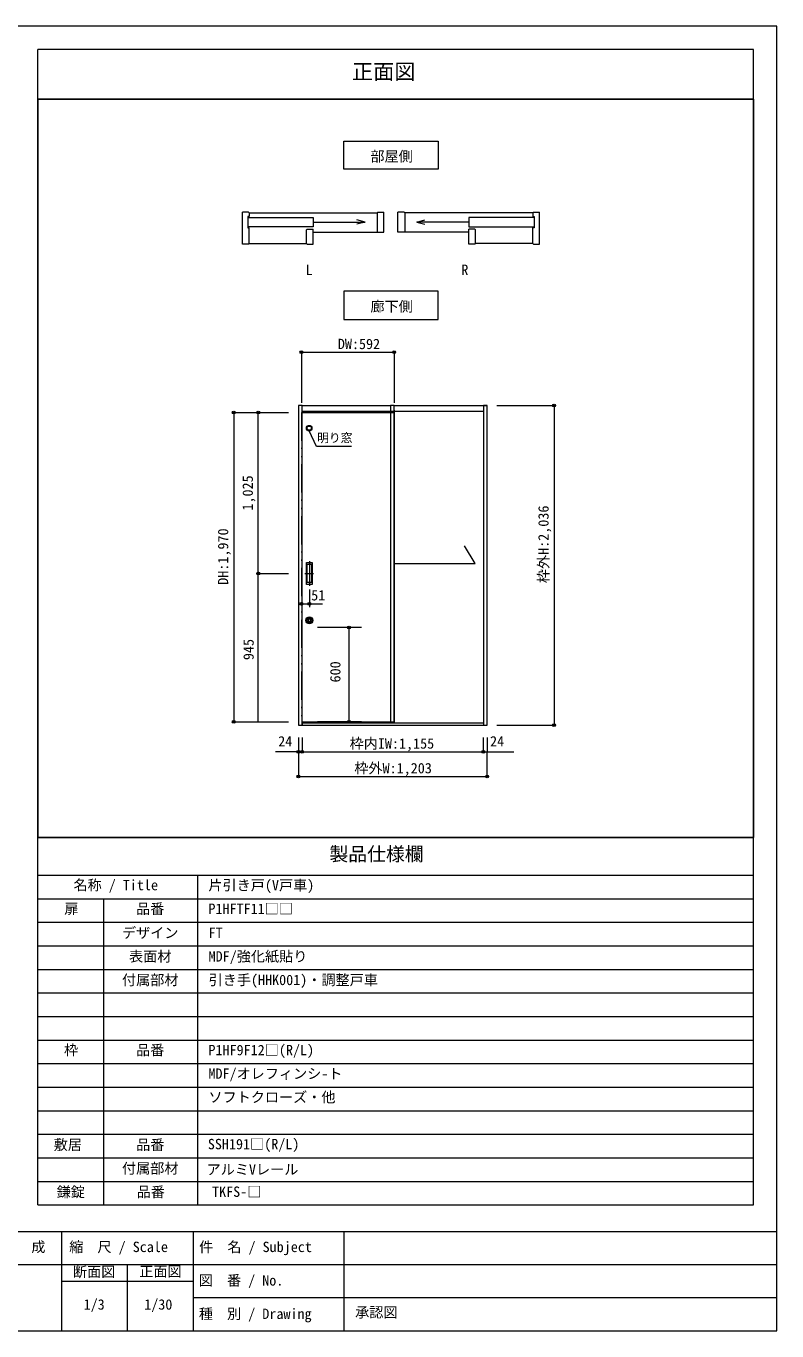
# Model space of a CAD drawing. Units: millimetres on the paper, enlarged 10 times, with parts at other scales. Extents: x -2000 to 2000, y -1385 to 1385.
# Drawn here: x 405 to 2000, y -1385 to 1385 of the extents above; entities that cross this region are included whole.
import ezdxf
from ezdxf.enums import TextEntityAlignment as Align

# ---------------------------------------------------------------- set-up
doc = ezdxf.new("R2010")
doc.units = ezdxf.units.MM
doc.header["$LTSCALE"] = 10
doc.header["$PDMODE"] = 32
doc.header["$PDSIZE"] = 6
doc.linetypes.add('DASHED_DOUBLE_DOTTED', pattern=[11, 6, -1.5, 0.25, -1.5, 0.25, -1.5])
doc.layers.add('1-1_0', color=7, linetype='Continuous', lineweight=18)
doc.layers.add('3-0', color=7, linetype='Continuous', lineweight=20)
doc.styles.add('ＭＳ ゴシック', font='')
doc.styles.get('ＭＳ ゴシック').set_extended_font_data('MS Gothic')

msp = doc.modelspace()

# ---------------------------------------------------------------- linework, layer by layer
at = {"layer": '1-1_0'}
for p, q in [((1950, 1335), (430, 1335)), ((430, -337.5), (430, 1335)), ((1950, -1117.5), (1950, 1335)), ((430, 1230), (1950, 1230)), ((430, -1117.5), (430, -337.5)), ((430, -337.5), (1950, -337.5)), ((430, -417.5), (1950, -417.5)), ((770, -1117.5), (770, -417.5)), ((430, -467.5), (1950, -467.5)), ((570, -1117.5), (570, -467.5)), ((430, -517.5), (1950, -517.5)), ((430, -567.5), (1950, -567.5)), ((430, -617.5), (1950, -617.5)), ((430, -667.5), (1950, -667.5)), ((430, -717.5), (1950, -717.5)), ((430, -767.5), (1950, -767.5)), ((430, -817.5), (1950, -817.5)), ((430, -867.5), (1950, -867.5)), ((430, -917.5), (1950, -917.5)), ((430, -967.5), (1950, -967.5)), ((430, -1017.5), (1950, -1017.5))]:
    msp.add_line(p, q, dxfattribs=at)
at = {"layer": '1-1_0', "lineweight": 20}
for p, q in [((430, -1067.5), (1950, -1067.5)), ((430, -1117.5), (1950, -1117.5)), ((2000, -1175), (-2000, -1175)), ((2000, -1175), (-2000, -1175)), ((480, -1175), (480, -1385)), ((760, -1175), (760, -1385)), ((1080, -1175), (1080, -1385)), ((2000, -1245), (-1190, -1245)), ((2000, -1245), (-1190, -1245)), ((620, -1245), (620, -1385)), ((760, -1280), (480, -1280)), ((2000, -1315), (760, -1315)), ((2000, -1315), (760, -1315)), ((-2000, -1385), (2000, -1385)), ((-2000, -1385), (2000, -1385))]:
    msp.add_line(p, q, dxfattribs=at)
at = {"layer": '1-1_0'}
msp.add_lwpolyline([(2000, -1385), (2000, 1385), (-2000, 1385), (-2000, -1385)], dxfattribs=at)
at = {"layer": '1-1_0', "lineweight": 20}
for points in [[(430, 1230), (1950, 1230), (430, 1230)], [(430, 1230), (430, -337.5), (430, 1230)]]:
    msp.add_lwpolyline(points, dxfattribs=at)
msp.add_lwpolyline([(430, 1230), (1950, 1230), (1950, -337.5), (430, -337.5)], close=True, dxfattribs=at)
at = {"layer": '3-0'}
for p, q in [((877.36, 990.19), (864.46, 990.19)), ((864.46, 921.79), (864.46, 990.19)), ((875.86, 980.59), (875.86, 957.04)), ((878.86, 980.59), (875.86, 980.59)), ((875.86, 978.79), (1014.87, 978.79)), ((878.86, 988.39), (1150.66, 988.39)), ((1014.87, 978.79), (1014.87, 958.99)), ((1125.21, 968.89), (1107.82, 973.55)), ((1150.66, 988.69), (1150.66, 947.59)), ((1165.06, 947.59), (1165.06, 990.19)), ((1195.06, 947.59), (1195.06, 990.19)), ((1209.46, 988.69), (1209.46, 947.59)), ((1481.26, 988.39), (1209.46, 988.39)), ((1234.91, 968.89), (1252.3, 973.55)), ((1484.26, 978.79), (1345.25, 978.79)), ((1345.25, 978.79), (1345.25, 958.99)), ((1481.26, 980.59), (1484.26, 980.59)), ((1482.76, 990.19), (1495.66, 990.19)), ((1484.26, 980.59), (1484.26, 957.04)), ((1495.66, 921.79), (1495.66, 990.19)), ((1014.87, 958.99), (875.86, 958.99)), ((875.86, 957.04), (878.86, 957.04)), ((1014.87, 968.89), (1125.21, 968.89)), ((1014.87, 921.79), (1014.87, 954.19)), ((1014.87, 947.59), (1165.06, 947.59)), ((1125.21, 968.89), (1107.82, 964.23)), ((1345.25, 947.59), (1195.06, 947.59)), ((1234.91, 968.89), (1252.3, 964.23)), ((1345.25, 968.89), (1234.91, 968.89)), ((1345.25, 958.99), (1484.26, 958.99)), ((1345.25, 921.79), (1345.25, 954.19)), ((1484.26, 957.04), (1481.26, 957.04)), ((877.36, 921.79), (864.46, 921.79)), ((878.86, 923.59), (1000.47, 923.59)), ((1481.26, 923.59), (1359.65, 923.59)), ((1482.76, 921.79), (1495.66, 921.79)), ((991.4, 579.59), (983.4, 579.59)), ((991.4, 579.59), (983.4, 579.59)), ((989.74, 564.82), (1187.07, 564.82)), ((991.4, 579.59), (1179.07, 579.59)), ((991.4, 567.59), (1179.07, 567.59)), ((1187.07, 579.59), (1179.07, 579.59)), ((1187.07, -93.85), (1187.07, 579.59)), ((1187.07, 579.59), (1384.4, 579.59)), ((1187.07, 569.92), (1187.07, -93.08)), ((1187.07, 567.59), (1187.07, -94.08)), ((1187.07, 567.59), (1376.4, 567.59)), ((1187.07, 564.82), (1187.07, -94.18)), ((1376.4, 579.59), (1376.4, 571.59)), ((1384.4, 579.59), (1376.4, 579.59)), ((1358.68, 244.09), (1336.12, 281.81)), ((997.49, 223.15), (1015.77, 223.15)), ((1006.74, 249.25), (1006.74, 196.98)), ((1187.07, 244.09), (1358.68, 244.09)), ((989.74, -91.85), (1187.07, -91.85)), ((991.4, -94.18), (991.4, -99.18)), ((991.4, -94.18), (1376.4, -94.18)), ((991.4, -99.18), (1376.4, -99.18)), ((1376.4, -94.18), (1376.4, -99.18))]:
    msp.add_line(p, q, dxfattribs=at)
at = {"layer": '3-0', "color": 4, "lineweight": 9}
for p, q in [((989.74, 692.67), (989.74, 585.51)), ((989.74, 692.67), (1187.07, 692.67)), ((1187.07, 692.67), (1187.07, 585.51)), ((846.02, 564.82), (962.79, 564.82)), ((846.02, 564.82), (846.02, -91.85)), ((898.33, 564.82), (962.79, 564.82)), ((898.33, 223.15), (898.33, 564.82)), ((1405.25, 579.59), (1526.59, 579.59)), ((1526.59, 579.59), (1526.59, -99.18)), ((1021.93, 492.39), (1006.59, 525.66)), ((1096.28, 492.39), (1021.93, 492.39)), ((898.33, 223.15), (962.79, 223.15)), ((898.33, -91.85), (898.33, 223.15)), ((1006.74, 189.25), (1006.74, 151.4)), ((989.74, 158.52), (1034.63, 158.52)), ((1117.74, 108.15), (1024.4, 108.15)), ((1091.07, -91.85), (1091.07, 108.15)), ((846.02, -91.85), (962.79, -91.85)), ((1117.74, -91.85), (1024.4, -91.85)), ((1117.74, -91.85), (1024.4, -91.85)), ((1405.25, -99.18), (1526.59, -99.18)), ((983.4, -124.9), (983.4, -155.57)), ((983.4, -124.9), (983.4, -155.57)), ((991.4, -124.9), (991.4, -155.57)), ((1376.4, -155.57), (1376.4, -124.9)), ((1384.4, -124.9), (1384.4, -155.57)), ((991.4, -155.57), (934.87, -155.57)), ((983.4, -155.57), (983.4, -207.9)), ((991.4, -155.57), (1441.4, -155.57)), ((1376.4, -155.57), (1432.93, -155.57)), ((1384.4, -207.9), (1384.4, -155.57)), ((983.4, -207.9), (1384.4, -207.9))]:
    msp.add_line(p, q, dxfattribs=at)
at = {"layer": '3-0', "linetype": 'DASHED_DOUBLE_DOTTED'}
msp.add_line((989.74, 564.82), (989.74, -91.85), dxfattribs=at)
at = {"layer": '3-0', "color": 3}
for p, q in [((1000.4, 246.49), (1013.07, 246.49)), ((1000.4, 199.82), (1000.4, 246.49)), ((1000.4, 242.49), (1013.07, 242.49)), ((1002.07, 203.82), (1002.07, 242.49)), ((1011.4, 242.49), (1011.4, 203.82)), ((1013.07, 246.49), (1013.07, 199.82)), ((1013.07, 203.82), (1000.4, 203.82)), ((1013.07, 199.82), (1000.4, 199.82))]:
    msp.add_line(p, q, dxfattribs=at)
at = {"layer": '3-0'}
for points in [[(1080.06, 1140.93), (1280.06, 1140.93), (1280.06, 1080.93), (1080.06, 1080.93)], [(1080.06, 762.25), (1280.06, 762.25), (1280.06, 822.25), (1080.06, 822.25)]]:
    msp.add_lwpolyline(points, close=True, dxfattribs=at)
for points in [[(877.36, 990.19), (878.86, 988.69), (878.86, 980.59)], [(1150.66, 988.69), (1152.16, 990.19), (1165.06, 990.19)], [(1209.46, 988.69), (1207.96, 990.19), (1195.06, 990.19)], [(1482.76, 990.19), (1481.26, 988.69), (1481.26, 980.59)], [(877.36, 921.79), (878.86, 923.29), (878.86, 957.04)], [(1000.47, 923.29), (1000.47, 952.69), (1001.97, 954.19), (1014.87, 954.19)], [(1359.65, 923.29), (1359.65, 952.69), (1358.15, 954.19), (1345.25, 954.19)], [(1482.76, 921.79), (1481.26, 923.29), (1481.26, 957.04)], [(1000.47, 923.29), (1001.97, 921.79), (1014.87, 921.79)], [(1359.65, 923.29), (1358.15, 921.79), (1345.25, 921.79)], [(983.4, 579.59), (983.4, -99.18), (991.4, -99.18), (991.4, 579.59)], [(1179.07, 579.59), (1179.07, -94.18), (1187.07, -94.18)], [(1179.07, 567.59), (1187.07, 567.59), (1187.07, -94.08)], [(1376.4, 579.59), (1376.4, -99.18), (1384.4, -99.18), (1384.4, 579.59)]]:
    msp.add_lwpolyline(points, dxfattribs=at)
at = {"layer": '3-0', "color": 3}
for radius in [5.83, 4.5]:
    msp.add_circle((1006.4, 531.49), radius, dxfattribs=at)
at = {"layer": '3-0', "lineweight": 18}
for radius in [7.33, 5.67, 5]:
    msp.add_circle((1006.74, 123.49), radius, dxfattribs=at)
for start, end in [(124.19308, 304.19308), (304.19308, 124.19308)]:
    msp.add_arc((1006.74, 123.49), 2.67, start, end, dxfattribs=at)
at = {"layer": '3-0', "color": 4}
for p in [(989.74, 692.67), (1187.07, 692.67), (1526.59, 579.59), (846.02, 564.82), (898.33, 564.82), (898.33, 223.15), (989.74, 158.52), (1006.74, 158.52), (1091.07, 108.15), (846.02, -91.85), (1091.07, -91.85), (1526.59, -99.18), (983.4, -155.57), (991.4, -155.57), (1376.4, -155.57), (983.4, -207.9), (1384.4, -207.9)]:
    msp.add_point(p, dxfattribs=at)

# ---------------------------------------------------------------- texts
at = {"layer": '1-1_0', "style": 'ＭＳ ゴシック'}
for s, height, p in [('正面図', 32.99, (1097.24, 1261.98)), ('製品仕様欄', 29.33, (1049.4, -396.07)), ('名称 / Title', 21.99, (505.64, -456.06)), ('片引き戸(V戸車)', 21.99, (792.33, -456.36)), ('扉', 21.99, (486.33, -506.36)), ('品番', 21.99, (638.67, -506.36)), ('P1HFTF11□□', 21.99, (792.33, -506.36)), ('デザイン', 21.99, (608.75, -557.5)), ('FT', 21.99, (792.7, -557.5)), ('表面材', 21.99, (623.75, -607.5)), ('MDF/強化紙貼り', 21.99, (792.7, -607.5)), ('付属部材', 21.99, (608.75, -657.5)), ('引き手(HHK001)・調整戸車', 21.99, (792.7, -657.5)), ('枠', 21.99, (485.67, -806.36)), ('品番', 21.99, (638.67, -806.36)), ('P1HF9F12□(R/L)', 21.99, (792.33, -806.36)), ('MDF/オレフィンシ-ト', 21.99, (792.33, -856.36)), ('ソフトクローズ・他', 21.99, (792.33, -906.36)), ('敷居', 21.99, (463.65, -1007.36)), ('品番', 21.99, (638.75, -1007.5)), ('SSH191□(R/L)', 21.99, (791.06, -1005.99)), ('付属部材', 21.99, (608.75, -1057.5)), ('アルミVレール', 21.99, (788.47, -1059.75)), ('鎌錠', 21.99, (470, -1107.5)), ('品番', 21.99, (640, -1107.5)), ('TKFS-□', 21.99, (800, -1107.1)), ('作\u3000成', 21.99, (356.17, -1224.21)), ('縮\u3000尺 / Scale', 21.99, (496.68, -1224.21)), ('件\u3000名 / Subject', 21.99, (772.61, -1224.24)), ('断面図', 21.99, (504.6, -1277.15)), ('正面図', 21.99, (645.4, -1276.44)), ('図\u3000番 / No.', 21.99, (771.77, -1295.35)), ('1/3', 21.99, (527.17, -1346.45)), ('1/30', 21.99, (655.92, -1346.45)), ('種\u3000別 / Drawing', 21.99, (771.94, -1366.29)), ('承認図', 21.99, (1104.03, -1363.1))]:
    msp.add_text(s, height=height, dxfattribs=at).set_placement(p, align=Align.BOTTOM_LEFT)
at = {"layer": '3-0', "style": 'ＭＳ ゴシック'}
for s, height, p in [('部屋側', 21.99, (1136.46, 1090.93)), ('L', 21.99, (998.92, 850.05)), ('R', 21.99, (1329.52, 850.05)), ('廊下側', 21.99, (1136.46, 772.25)), ('DW:592', 21.99, (1067.28, 692.67)), ('明り窓', 18.33, (1023.26, 496.08)), ('51', 21.99, (1010.64, 159.16)), ('24', 21.99, (940.54, -150.9)), ('枠内IW:1,155', 21.99, (1092.27, -155.57)), ('24', 21.99, (1390.6, -150.9)), ('枠外W:1,203', 21.99, (1102.27, -207.9))]:
    msp.add_text(s, height=height, dxfattribs=at).set_placement(p, align=Align.BOTTOM_LEFT)
for s, p in [('1,025', (893.33, 356.49)), ('枠外H:2,036', (1521.59, 202.42)), ('DH:1,970', (841.02, 198.99)), ('945', (895.13, 39.07)), ('600', (1079.4, -8.35))]:
    msp.add_text(s, height=21.99, rotation=90, dxfattribs=at).set_placement(p, align=Align.BOTTOM_LEFT)

doc.saveas('drawing.dxf')
